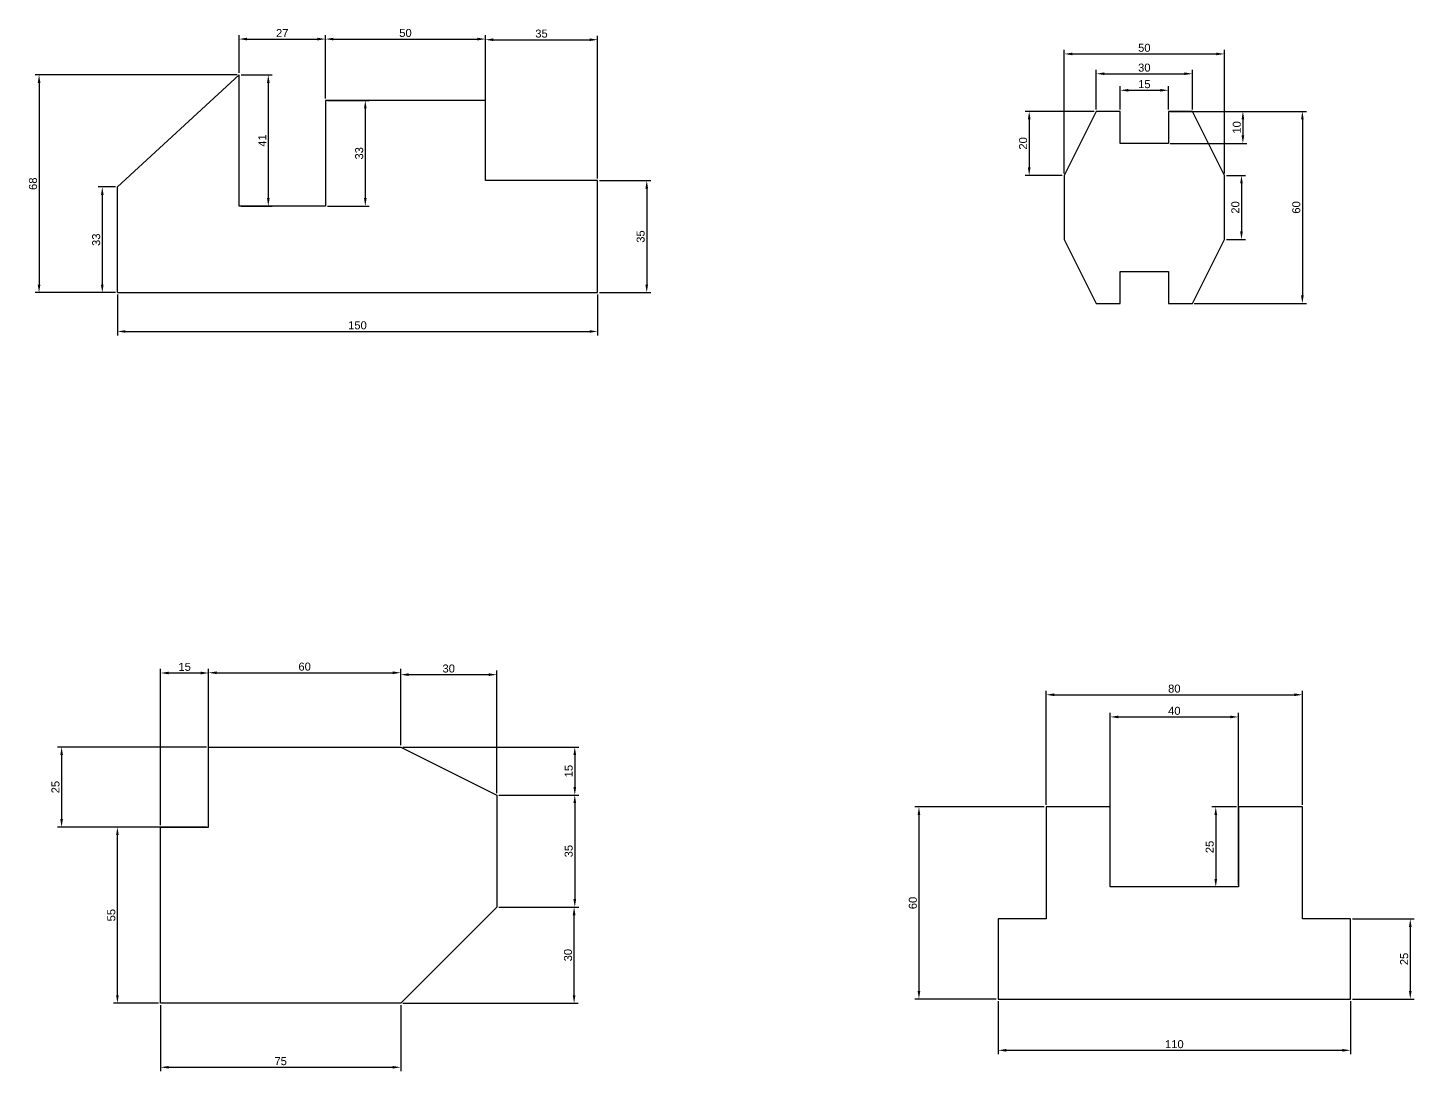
# Model space of a CAD drawing. Header units: centimetres. Extents: x 133 to 1115, y 64 to 390.
# Drawn here: x 132.9 to 566.1, y 63.6 to 389.5 of the extents above; entities that cross this region are included whole.
import ezdxf

# ---------------------------------------------------------------- set-up
doc = ezdxf.new("R2010")
doc.units = ezdxf.units.CM
doc.styles.get("Standard").update_dxf_attribs({"font": 'arial.ttf'})
doc.dimstyles.new('ISO-25', dxfattribs={"dimtxt": 2.5, "dimasz": 2.5, "dimexe": 1.25, "dimexo": 0.625, "dimtad": 1, "dimtxsty": 'Standard', "dimcen": 2.5, "dimadec": 0, "dimazin": 0, "dimtfac": 1, "dimtmove": 0, "dimatfit": 3, "dimfxl": 1, "dimarcsym": 0})

# ---------------------------------------------------------------- blocks, each defined once
blk = doc.blocks.new('*D12')
at = {"color": 0, "lineweight": -2, "transparency": 16777216}
for p, q in [((174.47, 140.48), (174.47, 189.25)), ((176.97, 188), (186.97, 188)), ((189.47, 140.48), (189.47, 189.25))]:
    blk.add_line(p, q, dxfattribs=at)
at = {"color": 0, "transparency": 16777216}
for points in [[(176.97, 188.41), (176.97, 187.58), (174.47, 188)], [(186.97, 188.41), (186.97, 187.58), (189.47, 188)]]:
    blk.add_solid(points, dxfattribs=at)
at = {"layer": 'Defpoints', "color": 0, "transparency": 16777216}
for p in [(189.47, 188), (174.47, 139.85), (189.47, 139.85)]:
    blk.add_point(p, dxfattribs=at)
at = {"color": 0, "transparency": 16777216, "insert": (181.97, 189.9), "char_height": 2.5, "attachment_point": 5}
blk.add_mtext('15', dxfattribs=at)
blk = doc.blocks.new('*D13')
at = {"color": 0, "lineweight": -2, "transparency": 16777216}
for p, q in [((189.47, 165.48), (189.47, 189.32)), ((191.97, 188.07), (246.97, 188.07)), ((249.47, 165.48), (249.47, 189.32))]:
    blk.add_line(p, q, dxfattribs=at)
at = {"color": 0, "transparency": 16777216}
for points in [[(191.97, 188.49), (191.97, 187.65), (189.47, 188.07)], [(246.97, 188.49), (246.97, 187.65), (249.47, 188.07)]]:
    blk.add_solid(points, dxfattribs=at)
at = {"layer": 'Defpoints', "color": 0, "transparency": 16777216}
for p in [(249.47, 188.07), (189.47, 164.85), (249.47, 164.85)]:
    blk.add_point(p, dxfattribs=at)
at = {"color": 0, "transparency": 16777216, "insert": (219.47, 189.97), "char_height": 2.5, "attachment_point": 5}
blk.add_mtext('60', dxfattribs=at)
blk = doc.blocks.new('*D14')
at = {"color": 0, "lineweight": -2, "transparency": 16777216}
for p, q in [((249.47, 165.48), (249.47, 188.73)), ((251.97, 187.48), (276.97, 187.48)), ((279.47, 150.48), (279.47, 188.73))]:
    blk.add_line(p, q, dxfattribs=at)
at = {"color": 0, "transparency": 16777216}
for points in [[(251.97, 187.9), (251.97, 187.06), (249.47, 187.48)], [(276.97, 187.9), (276.97, 187.06), (279.47, 187.48)]]:
    blk.add_solid(points, dxfattribs=at)
at = {"layer": 'Defpoints', "color": 0, "transparency": 16777216}
for p in [(279.47, 187.48), (249.47, 164.85), (279.47, 149.85)]:
    blk.add_point(p, dxfattribs=at)
at = {"color": 0, "transparency": 16777216, "insert": (264.47, 189.38), "char_height": 2.5, "attachment_point": 5}
blk.add_mtext('30', dxfattribs=at)
blk = doc.blocks.new('*D15')
at = {"color": 0, "lineweight": -2, "transparency": 16777216}
for p, q in [((250.1, 164.85), (305.11, 164.85)), ((303.86, 162.35), (303.86, 152.35)), ((280.1, 149.85), (305.11, 149.85))]:
    blk.add_line(p, q, dxfattribs=at)
at = {"color": 0, "transparency": 16777216}
for points in [[(303.44, 162.35), (304.28, 162.35), (303.86, 164.85)], [(303.44, 152.35), (304.28, 152.35), (303.86, 149.85)]]:
    blk.add_solid(points, dxfattribs=at)
at = {"layer": 'Defpoints', "color": 0, "transparency": 16777216}
for p in [(249.47, 164.85), (279.47, 149.85), (303.86, 149.85)]:
    blk.add_point(p, dxfattribs=at)
at = {"color": 0, "transparency": 16777216, "insert": (301.96, 157.35), "char_height": 2.5, "attachment_point": 5, "rotation": 90}
blk.add_mtext('15', dxfattribs=at)
blk = doc.blocks.new('*D16')
at = {"color": 0, "lineweight": -2, "transparency": 16777216}
for p, q in [((280.1, 149.85), (305.11, 149.85)), ((303.86, 147.35), (303.86, 117.35)), ((280.1, 114.85), (305.11, 114.85))]:
    blk.add_line(p, q, dxfattribs=at)
at = {"color": 0, "transparency": 16777216}
for points in [[(303.44, 147.35), (304.28, 147.35), (303.86, 149.85)], [(303.44, 117.35), (304.28, 117.35), (303.86, 114.85)]]:
    blk.add_solid(points, dxfattribs=at)
at = {"layer": 'Defpoints', "color": 0, "transparency": 16777216}
for p in [(279.47, 149.85), (279.47, 114.85), (303.86, 114.85)]:
    blk.add_point(p, dxfattribs=at)
at = {"color": 0, "transparency": 16777216, "insert": (301.96, 132.35), "char_height": 2.5, "attachment_point": 5, "rotation": 90}
blk.add_mtext('35', dxfattribs=at)
blk = doc.blocks.new('*D17')
at = {"color": 0, "lineweight": -2, "transparency": 16777216}
for p, q in [((280.1, 114.85), (304.9, 114.85)), ((303.65, 87.35), (303.65, 112.35)), ((250.1, 84.85), (304.9, 84.85))]:
    blk.add_line(p, q, dxfattribs=at)
at = {"color": 0, "transparency": 16777216}
for points in [[(303.23, 112.35), (304.07, 112.35), (303.65, 114.85)], [(303.23, 87.35), (304.07, 87.35), (303.65, 84.85)]]:
    blk.add_solid(points, dxfattribs=at)
at = {"layer": 'Defpoints', "color": 0, "transparency": 16777216}
for p in [(279.47, 114.85), (303.65, 114.85), (249.47, 84.85)]:
    blk.add_point(p, dxfattribs=at)
at = {"color": 0, "transparency": 16777216, "insert": (301.75, 99.85), "char_height": 2.5, "attachment_point": 5, "rotation": 90}
blk.add_mtext('30', dxfattribs=at)
blk = doc.blocks.new('*D18')
at = {"color": 0, "lineweight": -2, "transparency": 16777216}
for p, q in [((174.47, 84.23), (174.47, 63.59)), ((249.47, 84.23), (249.47, 63.59)), ((176.97, 64.84), (246.97, 64.84))]:
    blk.add_line(p, q, dxfattribs=at)
at = {"color": 0, "transparency": 16777216}
for points in [[(176.97, 65.26), (176.97, 64.43), (174.47, 64.84)], [(246.97, 65.26), (246.97, 64.43), (249.47, 64.84)]]:
    blk.add_solid(points, dxfattribs=at)
at = {"layer": 'Defpoints', "color": 0, "transparency": 16777216}
for p in [(174.47, 84.85), (249.47, 84.85), (249.47, 64.84)]:
    blk.add_point(p, dxfattribs=at)
at = {"color": 0, "transparency": 16777216, "insert": (211.97, 66.74), "char_height": 2.5, "attachment_point": 5}
blk.add_mtext('75', dxfattribs=at)
blk = doc.blocks.new('*D19')
at = {"color": 0, "lineweight": -2, "transparency": 16777216}
for p, q in [((173.85, 139.85), (159.72, 139.85)), ((160.97, 87.35), (160.97, 137.35)), ((173.85, 84.85), (159.72, 84.85))]:
    blk.add_line(p, q, dxfattribs=at)
at = {"color": 0, "transparency": 16777216}
for points in [[(160.55, 137.35), (161.38, 137.35), (160.97, 139.85)], [(160.55, 87.35), (161.38, 87.35), (160.97, 84.85)]]:
    blk.add_solid(points, dxfattribs=at)
at = {"layer": 'Defpoints', "color": 0, "transparency": 16777216}
for p in [(160.97, 139.85), (174.47, 139.85), (174.47, 84.85)]:
    blk.add_point(p, dxfattribs=at)
at = {"color": 0, "transparency": 16777216, "insert": (159.07, 112.35), "char_height": 2.5, "attachment_point": 5, "rotation": 90}
blk.add_mtext('55', dxfattribs=at)
blk = doc.blocks.new('*D20')
at = {"color": 0, "lineweight": -2, "transparency": 16777216}
for p, q in [((188.85, 164.85), (142.28, 164.85)), ((143.53, 162.35), (143.53, 142.35)), ((188.85, 139.85), (142.28, 139.85))]:
    blk.add_line(p, q, dxfattribs=at)
at = {"color": 0, "transparency": 16777216}
for points in [[(143.11, 162.35), (143.95, 162.35), (143.53, 164.85)], [(143.11, 142.35), (143.95, 142.35), (143.53, 139.85)]]:
    blk.add_solid(points, dxfattribs=at)
at = {"layer": 'Defpoints', "color": 0, "transparency": 16777216}
for p in [(189.47, 164.85), (143.53, 139.85), (189.47, 139.85)]:
    blk.add_point(p, dxfattribs=at)
at = {"color": 0, "transparency": 16777216, "insert": (141.63, 152.35), "char_height": 2.5, "attachment_point": 5, "rotation": 90}
blk.add_mtext('25', dxfattribs=at)
blk = doc.blocks.new('*D21')
at = {"color": 0, "lineweight": -2, "transparency": 16777216}
for p, q in [((510.55, 146.16), (502.87, 146.16)), ((504.12, 143.66), (504.12, 123.66)), ((510.55, 121.16), (502.87, 121.16))]:
    blk.add_line(p, q, dxfattribs=at)
at = {"color": 0, "transparency": 16777216}
for points in [[(503.7, 143.66), (504.54, 143.66), (504.12, 146.16)], [(503.7, 123.66), (504.54, 123.66), (504.12, 121.16)]]:
    blk.add_solid(points, dxfattribs=at)
at = {"layer": 'Defpoints', "color": 0, "transparency": 16777216}
for p in [(511.17, 146.16), (504.12, 121.16), (511.17, 121.16)]:
    blk.add_point(p, dxfattribs=at)
at = {"color": 0, "transparency": 16777216, "insert": (502.22, 133.66), "char_height": 2.5, "attachment_point": 5, "rotation": 90}
blk.add_mtext('25', dxfattribs=at)
blk = doc.blocks.new('*D22')
at = {"color": 0, "lineweight": -2, "transparency": 16777216}
for p, q in [((471.17, 121.78), (471.17, 175.51)), ((473.67, 174.26), (508.67, 174.26)), ((511.17, 121.78), (511.17, 175.51))]:
    blk.add_line(p, q, dxfattribs=at)
at = {"color": 0, "transparency": 16777216}
for points in [[(473.67, 174.68), (473.67, 173.85), (471.17, 174.26)], [(508.67, 174.68), (508.67, 173.85), (511.17, 174.26)]]:
    blk.add_solid(points, dxfattribs=at)
at = {"layer": 'Defpoints', "color": 0, "transparency": 16777216}
for p in [(511.17, 174.26), (471.17, 121.16), (511.17, 121.16)]:
    blk.add_point(p, dxfattribs=at)
at = {"color": 0, "transparency": 16777216, "insert": (491.17, 176.17), "char_height": 2.5, "attachment_point": 5}
blk.add_mtext('40', dxfattribs=at)
blk = doc.blocks.new('*D23')
at = {"color": 0, "lineweight": -2, "transparency": 16777216}
for p, q in [((451.17, 146.78), (451.17, 182.45)), ((531.17, 146.78), (531.17, 182.45)), ((453.67, 181.2), (528.67, 181.2))]:
    blk.add_line(p, q, dxfattribs=at)
at = {"color": 0, "transparency": 16777216}
for points in [[(453.67, 181.62), (453.67, 180.78), (451.17, 181.2)], [(528.67, 181.62), (528.67, 180.78), (531.17, 181.2)]]:
    blk.add_solid(points, dxfattribs=at)
at = {"layer": 'Defpoints', "color": 0, "transparency": 16777216}
for p in [(531.17, 181.2), (451.17, 146.16), (531.17, 146.16)]:
    blk.add_point(p, dxfattribs=at)
at = {"color": 0, "transparency": 16777216, "insert": (491.17, 183.1), "char_height": 2.5, "attachment_point": 5}
blk.add_mtext('80', dxfattribs=at)
blk = doc.blocks.new('*D24')
at = {"color": 0, "lineweight": -2, "transparency": 16777216}
for p, q in [((450.55, 146.16), (410.14, 146.16)), ((411.39, 143.66), (411.39, 88.66)), ((435.55, 86.16), (410.14, 86.16))]:
    blk.add_line(p, q, dxfattribs=at)
at = {"color": 0, "transparency": 16777216}
for points in [[(410.97, 143.66), (411.8, 143.66), (411.39, 146.16)], [(410.97, 88.66), (411.8, 88.66), (411.39, 86.16)]]:
    blk.add_solid(points, dxfattribs=at)
at = {"layer": 'Defpoints', "color": 0, "transparency": 16777216}
for p in [(451.17, 146.16), (411.39, 86.16), (436.17, 86.16)]:
    blk.add_point(p, dxfattribs=at)
at = {"color": 0, "transparency": 16777216, "insert": (409.48, 116.16), "char_height": 2.5, "attachment_point": 5, "rotation": 90}
blk.add_mtext('60', dxfattribs=at)
blk = doc.blocks.new('*D25')
at = {"color": 0, "lineweight": -2, "transparency": 16777216}
for p, q in [((436.17, 85.53), (436.17, 68.89)), ((546.17, 85.53), (546.17, 68.89)), ((438.67, 70.14), (543.67, 70.14))]:
    blk.add_line(p, q, dxfattribs=at)
at = {"color": 0, "transparency": 16777216}
for points in [[(438.67, 70.56), (438.67, 69.72), (436.17, 70.14)], [(543.67, 70.56), (543.67, 69.72), (546.17, 70.14)]]:
    blk.add_solid(points, dxfattribs=at)
at = {"layer": 'Defpoints', "color": 0, "transparency": 16777216}
for p in [(436.17, 86.16), (546.17, 86.16), (546.17, 70.14)]:
    blk.add_point(p, dxfattribs=at)
at = {"color": 0, "transparency": 16777216, "insert": (491.17, 72.04), "char_height": 2.5, "attachment_point": 5}
blk.add_mtext('110', dxfattribs=at)
blk = doc.blocks.new('*D26')
at = {"color": 0, "lineweight": -2, "transparency": 16777216}
for p, q in [((546.8, 111.16), (566.13, 111.16)), ((564.88, 108.66), (564.88, 88.66)), ((546.8, 86.16), (566.13, 86.16))]:
    blk.add_line(p, q, dxfattribs=at)
at = {"color": 0, "transparency": 16777216}
for points in [[(564.47, 108.66), (565.3, 108.66), (564.88, 111.16)], [(564.47, 88.66), (565.3, 88.66), (564.88, 86.16)]]:
    blk.add_solid(points, dxfattribs=at)
at = {"layer": 'Defpoints', "color": 0, "transparency": 16777216}
for p in [(546.17, 111.16), (546.17, 86.16), (564.88, 86.16)]:
    blk.add_point(p, dxfattribs=at)
at = {"color": 0, "transparency": 16777216, "insert": (562.98, 98.66), "char_height": 2.5, "attachment_point": 5, "rotation": 90}
blk.add_mtext('25', dxfattribs=at)
blk = doc.blocks.new('*D62')
at = {"color": 0, "lineweight": -2, "transparency": 16777216}
for p, q in [((507.42, 343.41), (513.4, 343.41)), ((512.15, 340.91), (512.15, 325.91)), ((507.42, 323.41), (513.4, 323.41))]:
    blk.add_line(p, q, dxfattribs=at)
at = {"color": 0, "transparency": 16777216}
for points in [[(511.73, 340.91), (512.57, 340.91), (512.15, 343.41)], [(511.73, 325.91), (512.57, 325.91), (512.15, 323.41)]]:
    blk.add_solid(points, dxfattribs=at)
at = {"layer": 'Defpoints', "color": 0, "transparency": 16777216}
for p in [(506.8, 343.41), (506.8, 323.41), (512.15, 323.41)]:
    blk.add_point(p, dxfattribs=at)
at = {"color": 0, "transparency": 16777216, "insert": (510.25, 333.41), "char_height": 2.5, "attachment_point": 5, "rotation": 90}
blk.add_mtext('20', dxfattribs=at)
blk = doc.blocks.new('*D63')
at = {"color": 0, "lineweight": -2, "transparency": 16777216}
for p, q in [((497.42, 363.41), (532.43, 363.41)), ((531.18, 360.91), (531.18, 305.91)), ((497.42, 303.41), (532.43, 303.41))]:
    blk.add_line(p, q, dxfattribs=at)
at = {"color": 0, "transparency": 16777216}
for points in [[(530.76, 360.91), (531.59, 360.91), (531.18, 363.41)], [(530.76, 305.91), (531.59, 305.91), (531.18, 303.41)]]:
    blk.add_solid(points, dxfattribs=at)
at = {"layer": 'Defpoints', "color": 0, "transparency": 16777216}
for p in [(496.8, 363.41), (496.8, 303.41), (531.18, 303.41)]:
    blk.add_point(p, dxfattribs=at)
at = {"color": 0, "transparency": 16777216, "insert": (529.28, 333.41), "char_height": 2.5, "attachment_point": 5, "rotation": 90}
blk.add_mtext('60', dxfattribs=at)
blk = doc.blocks.new('*D64')
at = {"color": 0, "lineweight": -2, "transparency": 16777216}
for p, q in [((489.92, 363.41), (513.84, 363.41)), ((512.59, 360.91), (512.59, 355.91)), ((489.92, 353.41), (513.84, 353.41))]:
    blk.add_line(p, q, dxfattribs=at)
at = {"color": 0, "transparency": 16777216}
for points in [[(512.18, 360.91), (513.01, 360.91), (512.59, 363.41)], [(512.18, 355.91), (513.01, 355.91), (512.59, 353.41)]]:
    blk.add_solid(points, dxfattribs=at)
at = {"layer": 'Defpoints', "color": 0, "transparency": 16777216}
for p in [(489.3, 363.41), (489.3, 353.41), (512.59, 353.41)]:
    blk.add_point(p, dxfattribs=at)
at = {"color": 0, "transparency": 16777216, "insert": (510.69, 358.41), "char_height": 2.5, "attachment_point": 5, "rotation": 90}
blk.add_mtext('10', dxfattribs=at)
blk = doc.blocks.new('*D65')
at = {"color": 0, "lineweight": -2, "transparency": 16777216}
for p, q in [((474.3, 364.04), (474.3, 371.26)), ((476.8, 370.01), (486.8, 370.01)), ((489.3, 364.04), (489.3, 371.26))]:
    blk.add_line(p, q, dxfattribs=at)
at = {"color": 0, "transparency": 16777216}
for points in [[(476.8, 370.43), (476.8, 369.6), (474.3, 370.01)], [(486.8, 370.43), (486.8, 369.6), (489.3, 370.01)]]:
    blk.add_solid(points, dxfattribs=at)
at = {"layer": 'Defpoints', "color": 0, "transparency": 16777216}
for p in [(489.3, 370.01), (474.3, 363.41), (489.3, 363.41)]:
    blk.add_point(p, dxfattribs=at)
at = {"color": 0, "transparency": 16777216, "insert": (481.8, 371.91), "char_height": 2.5, "attachment_point": 5}
blk.add_mtext('15', dxfattribs=at)
blk = doc.blocks.new('*D66')
at = {"color": 0, "lineweight": -2, "transparency": 16777216}
for p, q in [((466.8, 364.04), (466.8, 376.42)), ((469.3, 375.17), (494.3, 375.17)), ((496.8, 364.04), (496.8, 376.42))]:
    blk.add_line(p, q, dxfattribs=at)
at = {"color": 0, "transparency": 16777216}
for points in [[(469.3, 375.59), (469.3, 374.76), (466.8, 375.17)], [(494.3, 375.59), (494.3, 374.76), (496.8, 375.17)]]:
    blk.add_solid(points, dxfattribs=at)
at = {"layer": 'Defpoints', "color": 0, "transparency": 16777216}
for p in [(496.8, 375.17), (466.8, 363.41), (496.8, 363.41)]:
    blk.add_point(p, dxfattribs=at)
at = {"color": 0, "transparency": 16777216, "insert": (481.8, 377.07), "char_height": 2.5, "attachment_point": 5}
blk.add_mtext('30', dxfattribs=at)
blk = doc.blocks.new('*D67')
at = {"color": 0, "lineweight": -2, "transparency": 16777216}
for p, q in [((456.8, 344.04), (456.8, 382.61)), ((459.3, 381.36), (504.3, 381.36)), ((506.8, 344.04), (506.8, 382.61))]:
    blk.add_line(p, q, dxfattribs=at)
at = {"color": 0, "transparency": 16777216}
for points in [[(459.3, 381.78), (459.3, 380.95), (456.8, 381.36)], [(504.3, 381.78), (504.3, 380.95), (506.8, 381.36)]]:
    blk.add_solid(points, dxfattribs=at)
at = {"layer": 'Defpoints', "color": 0, "transparency": 16777216}
for p in [(506.8, 381.36), (456.8, 343.41), (506.8, 343.41)]:
    blk.add_point(p, dxfattribs=at)
at = {"color": 0, "transparency": 16777216, "insert": (481.8, 383.27), "char_height": 2.5, "attachment_point": 5}
blk.add_mtext('50', dxfattribs=at)
blk = doc.blocks.new('*D68')
at = {"color": 0, "lineweight": -2, "transparency": 16777216}
for p, q in [((466.17, 363.41), (444.58, 363.41)), ((445.83, 360.91), (445.83, 345.91)), ((456.17, 343.41), (444.58, 343.41))]:
    blk.add_line(p, q, dxfattribs=at)
at = {"color": 0, "transparency": 16777216}
for points in [[(445.41, 360.91), (446.25, 360.91), (445.83, 363.41)], [(445.41, 345.91), (446.25, 345.91), (445.83, 343.41)]]:
    blk.add_solid(points, dxfattribs=at)
at = {"layer": 'Defpoints', "color": 0, "transparency": 16777216}
for p in [(466.8, 363.41), (445.83, 343.41), (456.8, 343.41)]:
    blk.add_point(p, dxfattribs=at)
at = {"color": 0, "transparency": 16777216, "insert": (443.93, 353.41), "char_height": 2.5, "attachment_point": 5, "rotation": 90}
blk.add_mtext('20', dxfattribs=at)
blk = doc.blocks.new('*D70')
at = {"color": 0, "linetype": 'ByBlock', "lineweight": -2, "transparency": 16777216}
for p, q in [((198.34, 374.82), (135.24, 374.82)), ((136.49, 372.32), (136.49, 309.32)), ((160.34, 306.82), (135.24, 306.82))]:
    blk.add_line(p, q, dxfattribs=at)
at = {"color": 0, "linetype": 'ByBlock', "lineweight": 100, "transparency": 16777216}
for points in [[(136.07, 372.32), (136.91, 372.32), (136.49, 374.82)], [(136.07, 309.32), (136.91, 309.32), (136.49, 306.82)]]:
    blk.add_solid(points, dxfattribs=at)
at = {"layer": 'Defpoints', "color": 0, "linetype": 'ByBlock', "lineweight": 100, "transparency": 16777216}
for p in [(198.96, 374.82), (136.49, 306.82), (160.96, 306.82)]:
    blk.add_point(p, dxfattribs=at)
at = {"color": 0, "linetype": 'ByBlock', "lineweight": 100, "transparency": 16777216, "insert": (134.59, 340.82), "char_height": 2.5, "attachment_point": 5, "rotation": 90}
blk.add_mtext('68', dxfattribs=at)
blk = doc.blocks.new('*D71')
at = {"color": 0, "linetype": 'ByBlock', "lineweight": -2, "transparency": 16777216}
for p, q in [((160.34, 339.82), (154.99, 339.82)), ((156.24, 337.32), (156.24, 309.32)), ((160.34, 306.82), (154.99, 306.82))]:
    blk.add_line(p, q, dxfattribs=at)
at = {"color": 0, "linetype": 'ByBlock', "lineweight": 100, "transparency": 16777216}
for points in [[(155.82, 337.32), (156.65, 337.32), (156.24, 339.82)], [(155.82, 309.32), (156.65, 309.32), (156.24, 306.82)]]:
    blk.add_solid(points, dxfattribs=at)
at = {"layer": 'Defpoints', "color": 0, "linetype": 'ByBlock', "lineweight": 100, "transparency": 16777216}
for p in [(160.96, 339.82), (156.24, 306.82), (160.96, 306.82)]:
    blk.add_point(p, dxfattribs=at)
at = {"color": 0, "linetype": 'ByBlock', "lineweight": 100, "transparency": 16777216, "insert": (154.34, 323.32), "char_height": 2.5, "attachment_point": 5, "rotation": 90}
blk.add_mtext('33', dxfattribs=at)
blk = doc.blocks.new('*D72')
at = {"color": 0, "linetype": 'ByBlock', "lineweight": -2, "transparency": 16777216}
for p, q in [((199.59, 374.82), (209.36, 374.82)), ((208.11, 372.32), (208.11, 336.32)), ((199.59, 333.82), (209.36, 333.82))]:
    blk.add_line(p, q, dxfattribs=at)
at = {"color": 0, "linetype": 'ByBlock', "lineweight": 100, "transparency": 16777216}
for points in [[(207.69, 372.32), (208.52, 372.32), (208.11, 374.82)], [(207.69, 336.32), (208.52, 336.32), (208.11, 333.82)]]:
    blk.add_solid(points, dxfattribs=at)
at = {"layer": 'Defpoints', "color": 0, "linetype": 'ByBlock', "lineweight": 100, "transparency": 16777216}
for p in [(198.96, 374.82), (198.96, 333.82), (208.11, 333.82)]:
    blk.add_point(p, dxfattribs=at)
at = {"color": 0, "linetype": 'ByBlock', "lineweight": 100, "transparency": 16777216, "insert": (206.23, 354.32), "char_height": 2.5, "attachment_point": 5, "rotation": 90}
blk.add_mtext('41', dxfattribs=at)
blk = doc.blocks.new('*D73')
at = {"color": 0, "linetype": 'ByBlock', "lineweight": -2, "transparency": 16777216}
for p, q in [((226.59, 366.82), (239.66, 366.82)), ((238.41, 364.32), (238.41, 336.32)), ((226.59, 333.82), (239.66, 333.82))]:
    blk.add_line(p, q, dxfattribs=at)
at = {"color": 0, "linetype": 'ByBlock', "lineweight": 100, "transparency": 16777216}
for points in [[(238, 364.32), (238.83, 364.32), (238.41, 366.82)], [(238, 336.32), (238.83, 336.32), (238.41, 333.82)]]:
    blk.add_solid(points, dxfattribs=at)
at = {"layer": 'Defpoints', "color": 0, "linetype": 'ByBlock', "lineweight": 100, "transparency": 16777216}
for p in [(225.96, 366.82), (225.96, 333.82), (238.41, 333.82)]:
    blk.add_point(p, dxfattribs=at)
at = {"color": 0, "linetype": 'ByBlock', "lineweight": 100, "transparency": 16777216, "insert": (236.51, 350.32), "char_height": 2.5, "attachment_point": 5, "rotation": 90}
blk.add_mtext('33', dxfattribs=at)
blk = doc.blocks.new('*D74')
at = {"color": 0, "linetype": 'ByBlock', "lineweight": -2, "transparency": 16777216}
for p, q in [((198.96, 375.44), (198.96, 387.25)), ((201.46, 386), (223.46, 386)), ((225.96, 367.44), (225.96, 387.25))]:
    blk.add_line(p, q, dxfattribs=at)
at = {"color": 0, "linetype": 'ByBlock', "lineweight": 100, "transparency": 16777216}
for points in [[(201.46, 386.42), (201.46, 385.59), (198.96, 386)], [(223.46, 386.42), (223.46, 385.59), (225.96, 386)]]:
    blk.add_solid(points, dxfattribs=at)
at = {"layer": 'Defpoints', "color": 0, "linetype": 'ByBlock', "lineweight": 100, "transparency": 16777216}
for p in [(225.96, 386), (198.96, 374.82), (225.96, 366.82)]:
    blk.add_point(p, dxfattribs=at)
at = {"color": 0, "linetype": 'ByBlock', "lineweight": 100, "transparency": 16777216, "insert": (212.46, 387.88), "char_height": 2.5, "attachment_point": 5}
blk.add_mtext('27', dxfattribs=at)
blk = doc.blocks.new('*D75')
at = {"color": 0, "linetype": 'ByBlock', "lineweight": -2, "transparency": 16777216}
for p, q in [((225.96, 367.44), (225.96, 387.25)), ((228.46, 386), (273.46, 386)), ((275.96, 367.44), (275.96, 387.25))]:
    blk.add_line(p, q, dxfattribs=at)
at = {"color": 0, "linetype": 'ByBlock', "lineweight": 100, "transparency": 16777216}
for points in [[(228.46, 386.42), (228.46, 385.59), (225.96, 386)], [(273.46, 386.42), (273.46, 385.59), (275.96, 386)]]:
    blk.add_solid(points, dxfattribs=at)
at = {"layer": 'Defpoints', "color": 0, "linetype": 'ByBlock', "lineweight": 100, "transparency": 16777216}
for p in [(275.96, 386), (225.96, 366.82), (275.96, 366.82)]:
    blk.add_point(p, dxfattribs=at)
at = {"color": 0, "linetype": 'ByBlock', "lineweight": 100, "transparency": 16777216, "insert": (250.96, 387.9), "char_height": 2.5, "attachment_point": 5}
blk.add_mtext('50', dxfattribs=at)
blk = doc.blocks.new('*D76')
at = {"color": 0, "linetype": 'ByBlock', "lineweight": -2, "transparency": 16777216}
for p, q in [((275.96, 342.44), (275.96, 387.05)), ((278.46, 385.8), (308.46, 385.8)), ((310.96, 342.44), (310.96, 387.05))]:
    blk.add_line(p, q, dxfattribs=at)
at = {"color": 0, "linetype": 'ByBlock', "lineweight": 100, "transparency": 16777216}
for points in [[(278.46, 386.22), (278.46, 385.38), (275.96, 385.8)], [(308.46, 386.22), (308.46, 385.38), (310.96, 385.8)]]:
    blk.add_solid(points, dxfattribs=at)
at = {"layer": 'Defpoints', "color": 0, "linetype": 'ByBlock', "lineweight": 100, "transparency": 16777216}
for p in [(310.96, 385.8), (275.96, 341.82), (310.96, 341.82)]:
    blk.add_point(p, dxfattribs=at)
at = {"color": 0, "linetype": 'ByBlock', "lineweight": 100, "transparency": 16777216, "insert": (293.46, 387.7), "char_height": 2.5, "attachment_point": 5}
blk.add_mtext('35', dxfattribs=at)
blk = doc.blocks.new('*D77')
at = {"color": 0, "linetype": 'ByBlock', "lineweight": -2, "transparency": 16777216}
for p, q in [((311.59, 341.82), (327.59, 341.82)), ((326.34, 339.32), (326.34, 309.32)), ((311.59, 306.82), (327.59, 306.82))]:
    blk.add_line(p, q, dxfattribs=at)
at = {"color": 0, "linetype": 'ByBlock', "lineweight": 100, "transparency": 16777216}
for points in [[(325.92, 339.32), (326.76, 339.32), (326.34, 341.82)], [(325.92, 309.32), (326.76, 309.32), (326.34, 306.82)]]:
    blk.add_solid(points, dxfattribs=at)
at = {"layer": 'Defpoints', "color": 0, "linetype": 'ByBlock', "lineweight": 100, "transparency": 16777216}
for p in [(310.96, 341.82), (310.96, 306.82), (326.34, 306.82)]:
    blk.add_point(p, dxfattribs=at)
at = {"color": 0, "linetype": 'ByBlock', "lineweight": 100, "transparency": 16777216, "insert": (324.44, 324.32), "char_height": 2.5, "attachment_point": 5, "rotation": 90}
blk.add_mtext('35', dxfattribs=at)
blk = doc.blocks.new('*D78')
at = {"color": 0, "linetype": 'ByBlock', "lineweight": -2, "transparency": 16777216}
for p, q in [((160.96, 306.19), (160.96, 293.42)), ((310.96, 306.19), (310.96, 293.42)), ((163.46, 294.67), (308.46, 294.67))]:
    blk.add_line(p, q, dxfattribs=at)
at = {"color": 0, "linetype": 'ByBlock', "lineweight": 100, "transparency": 16777216}
for points in [[(163.46, 295.09), (163.46, 294.26), (160.96, 294.67)], [(308.46, 295.09), (308.46, 294.26), (310.96, 294.67)]]:
    blk.add_solid(points, dxfattribs=at)
at = {"layer": 'Defpoints', "color": 0, "linetype": 'ByBlock', "lineweight": 100, "transparency": 16777216}
for p in [(160.96, 306.82), (310.96, 306.82), (310.96, 294.67)]:
    blk.add_point(p, dxfattribs=at)
at = {"color": 0, "linetype": 'ByBlock', "lineweight": 100, "transparency": 16777216, "insert": (235.96, 296.58), "char_height": 2.5, "attachment_point": 5}
blk.add_mtext('150', dxfattribs=at)

msp = doc.modelspace()

# ---------------------------------------------------------------- linework, layer by layer
at = {"color": 0, "transparency": 33554687}
for p, q in [((198.964, 374.817), (160.964, 339.817)), ((198.964, 333.817), (198.964, 374.817)), ((275.964, 366.817), (225.964, 366.817)), ((225.964, 366.817), (225.964, 333.817)), ((275.964, 341.817), (275.964, 366.817)), ((160.964, 306.817), (160.964, 339.817)), ((310.964, 341.817), (275.964, 341.817)), ((310.964, 306.817), (310.964, 341.817)), ((225.964, 333.817), (198.964, 333.817)), ((160.964, 306.817), (310.964, 306.817))]:
    msp.add_line(p, q, dxfattribs=at)
at = {"transparency": 33554687}
for p, q in [((466.798, 363.41), (456.798, 343.41)), ((474.298, 363.41), (466.798, 363.41)), ((474.298, 354.41), (474.298, 363.41)), ((496.798, 363.41), (489.298, 363.41)), ((489.298, 363.41), (489.298, 353.41)), ((506.798, 343.41), (496.798, 363.41)), ((474.298, 353.41), (474.298, 354.41)), ((489.298, 353.41), (474.298, 353.41)), ((456.798, 343.41), (456.798, 323.41)), ((506.798, 323.41), (506.798, 343.41)), ((456.798, 323.41), (466.798, 303.41)), ((496.798, 303.41), (506.798, 323.41)), ((474.298, 303.41), (474.298, 313.41)), ((474.298, 313.41), (489.298, 313.41)), ((489.298, 313.41), (489.298, 303.41)), ((466.798, 303.41), (474.298, 303.41)), ((489.298, 303.41), (496.798, 303.41)), ((189.472, 139.855), (189.472, 164.855)), ((189.472, 164.855), (249.472, 164.855)), ((249.472, 164.855), (279.472, 149.855)), ((279.472, 149.855), (279.472, 114.855)), ((471.174, 146.158), (451.174, 146.158)), ((451.174, 146.158), (451.174, 111.158)), ((471.174, 121.158), (471.174, 146.158)), ((531.174, 146.158), (511.174, 146.158)), ((511.174, 146.158), (511.174, 121.158)), ((531.174, 111.158), (531.174, 146.158)), ((174.472, 84.855), (174.472, 139.855)), ((174.472, 139.855), (189.472, 139.855)), ((511.174, 121.158), (471.174, 121.158)), ((279.472, 114.855), (249.472, 84.855)), ((451.174, 111.158), (436.174, 111.158)), ((436.174, 111.158), (436.174, 86.158)), ((546.174, 111.158), (531.174, 111.158)), ((546.174, 86.158), (546.174, 111.158)), ((249.472, 84.855), (174.472, 84.855)), ((436.174, 86.158), (546.174, 86.158))]:
    msp.add_line(p, q, dxfattribs=at)

# ---------------------------------------------------------------- dimensions: what is measured, and where the dimension line sits
at = {"color": 242, "linetype": 'ByBlock', "lineweight": 100, "true_color": 0xcd2027, "transparency": 33554687}
for base, p1, p2, picture, middle in [((225.964, 386.003), (198.964, 374.817), (225.964, 366.817), '*D74', (212.464, 387.883)), ((275.964, 386.003), (225.964, 366.817), (275.964, 366.817), '*D75', (250.964, 387.904)), ((310.964, 385.799), (275.964, 341.817), (310.964, 341.817), '*D76', (293.464, 387.702)), ((310.964, 294.675), (160.964, 306.817), (310.964, 306.817), '*D78', (235.964, 296.576))]:
    dim = msp.add_linear_dim(base=base, p1=p1, p2=p2, dimstyle='ISO-25', dxfattribs=at)
    dim.commit()
    dim.dimension.update_dxf_attribs({"geometry": picture, "text_midpoint": middle})
at = {"color": 242, "true_color": 0xcd2027, "transparency": 33554687}
for base, p1, p2, picture, middle in [((506.798, 381.364), (456.798, 343.41), (506.798, 343.41), '*D67', (481.798, 383.265)), ((496.798, 375.172), (466.798, 363.41), (496.798, 363.41), '*D66', (481.798, 377.075)), ((489.298, 370.012), (474.298, 363.41), (489.298, 363.41), '*D65', (481.798, 371.914)), ((189.472, 187.997), (174.472, 139.855), (189.472, 139.855), '*D12', (181.972, 189.898)), ((249.472, 188.071), (189.472, 164.855), (249.472, 164.855), '*D13', (219.472, 189.972)), ((279.472, 187.481), (249.472, 164.855), (279.472, 149.855), '*D14', (264.472, 189.383)), ((531.174, 181.201), (451.174, 146.158), (531.174, 146.158), '*D23', (491.174, 183.102)), ((511.174, 174.265), (471.174, 121.158), (511.174, 121.158), '*D22', (491.174, 176.166)), ((249.472, 64.843), (174.472, 84.855), (249.472, 84.855), '*D18', (211.972, 66.739)), ((546.174, 70.14), (436.174, 86.158), (546.174, 86.158), '*D25', (491.174, 72.042))]:
    dim = msp.add_linear_dim(base=base, p1=p1, p2=p2, dimstyle='ISO-25', dxfattribs=at)
    dim.commit()
    dim.dimension.update_dxf_attribs({"geometry": picture, "text_midpoint": middle})
at = {"color": 242, "linetype": 'ByBlock', "lineweight": 100, "true_color": 0xcd2027, "transparency": 33554687}
for base, p1, p2, picture, middle in [((136.49, 306.817), (198.964, 374.817), (160.964, 306.817), '*D70', (134.589, 340.817)), ((208.106, 333.817), (198.964, 374.817), (198.964, 333.817), '*D72', (206.226, 354.317)), ((238.414, 333.817), (225.964, 366.817), (225.964, 333.817), '*D73', (236.511, 350.317)), ((156.238, 306.817), (160.964, 339.817), (160.964, 306.817), '*D71', (154.335, 323.317)), ((326.341, 306.817), (310.964, 341.817), (310.964, 306.817), '*D77', (324.439, 324.317))]:
    dim = msp.add_linear_dim(base=base, p1=p1, p2=p2, angle=90, dimstyle='ISO-25', dxfattribs=at)
    dim.commit()
    dim.dimension.update_dxf_attribs({"geometry": picture, "text_midpoint": middle})
at = {"color": 242, "true_color": 0xcd2027, "transparency": 33554687}
for base, p1, p2, picture, middle in [((445.831, 343.41), (466.798, 363.41), (456.798, 343.41), '*D68', (443.93, 353.41)), ((512.594, 353.41), (489.298, 363.41), (489.298, 353.41), '*D64', (510.692, 358.41)), ((531.177, 303.41), (496.798, 363.41), (496.798, 303.41), '*D63', (529.275, 333.41)), ((512.151, 323.41), (506.798, 343.41), (506.798, 323.41), '*D62', (510.249, 333.41)), ((143.529, 139.855), (189.472, 164.855), (189.472, 139.855), '*D20', (141.628, 152.355)), ((303.859, 149.855), (249.472, 164.855), (279.472, 149.855), '*D15', (301.957, 157.355)), ((303.859, 114.855), (279.472, 149.855), (279.472, 114.855), '*D16', (301.956, 132.355)), ((411.386, 86.158), (451.174, 146.158), (436.174, 86.158), '*D24', (409.484, 116.158)), ((504.12, 121.158), (511.174, 146.158), (511.174, 121.158), '*D21', (502.218, 133.658)), ((160.966, 139.855), (174.472, 84.855), (174.472, 139.855), '*D19', (159.07, 112.355)), ((303.649, 114.855), (249.472, 84.855), (279.472, 114.855), '*D17', (301.747, 99.855)), ((564.883, 86.158), (546.174, 111.158), (546.174, 86.158), '*D26', (562.982, 98.658))]:
    dim = msp.add_linear_dim(base=base, p1=p1, p2=p2, angle=90, dimstyle='ISO-25', dxfattribs=at)
    dim.commit()
    dim.dimension.update_dxf_attribs({"geometry": picture, "text_midpoint": middle})

doc.saveas('drawing.dxf')
